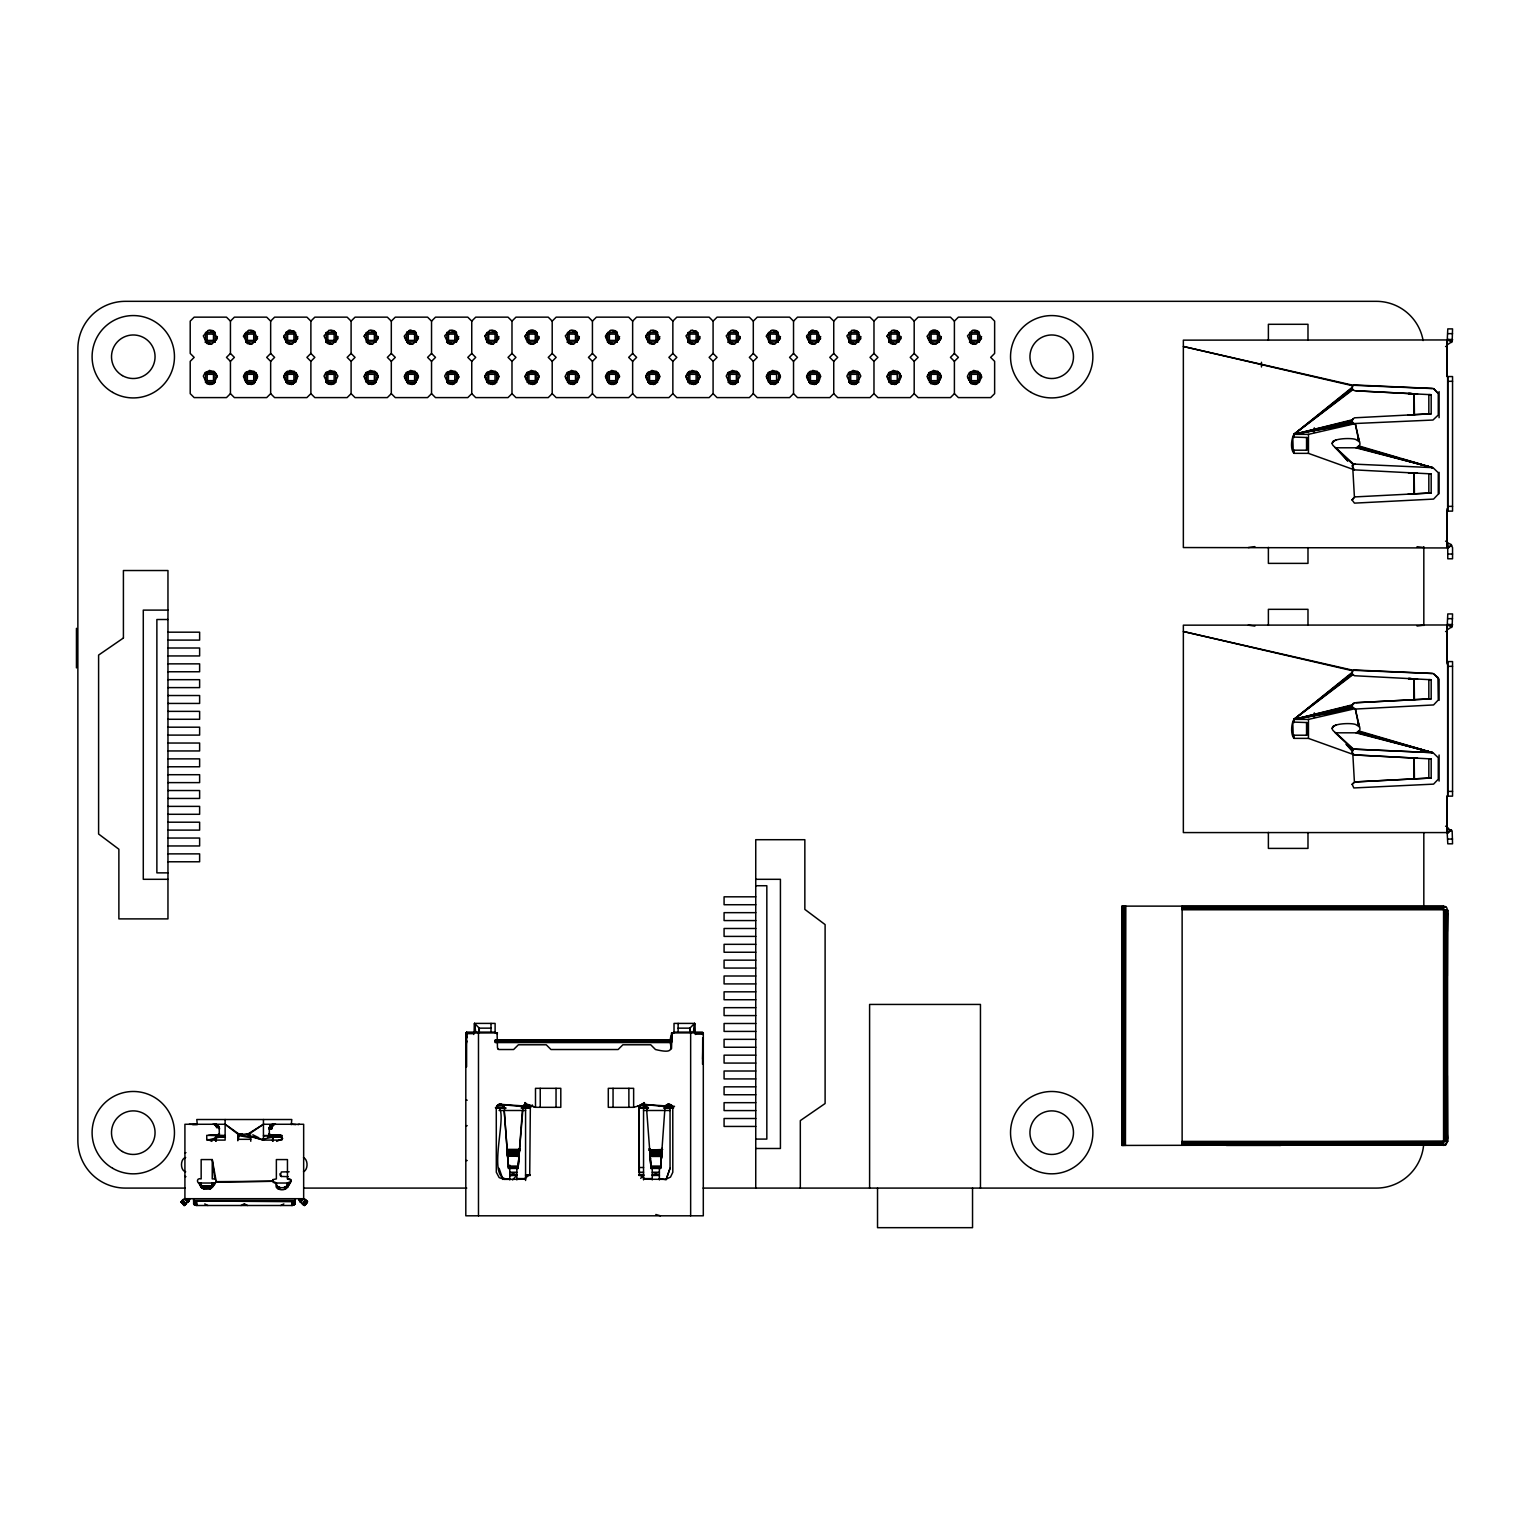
<?xml version="1.0" encoding="UTF-8"?>
<svg xmlns="http://www.w3.org/2000/svg" width="1529" height="1529" viewBox="0 0 1529 1529"><rect width="100%" height="100%" fill="white"/><g stroke="black" fill="none" stroke-linecap="round" stroke-linejoin="round"><path stroke-width="1.5" d="M280.552 1135.359L263.447 1139.105L263.447 1140.099L281.814 1140.099L281.814 1135.359L269.295 1134.652L269.391 1127.217L272.984 1124.274L269.085 1129.014L271.799 1129.014L269.123 1128.574L272.984 1124.274L269.18 1128.096L271.837 1128.574L269.123 1128.574M659.114 1105.735L672.053 1105.735L672.779 1107.359L672.817 1172.246L670.524 1177.062L665.707 1179.337L645.162 1179.241L639.39 1174.501L638.835 1107.741C639.581 1101.434 649.385 1104.741 646.71 1110.646M1125.44 1145.431L1125.822 906.124M1414.65 473.034L1417.459 473.187L1354.407 469.862L1308.461 453.368L1293.916 453.329C1290.113 449.106 1291.393 438.785 1293.916 434.351L1352.19 419.825L1354.407 417.818L1409.298 414.951M1414.65 758.059L1417.459 758.212L1354.407 754.886L1308.461 738.392L1293.916 738.354C1290.533 734.073 1291.221 723.848 1293.916 719.394L1352.19 704.85L1355 702.767L1431.182 698.829L1431.182 679.736L1428.831 679.602L1428.831 698.963M1352.037 387.449L1293.916 434.351L1353.547 423.59L1432.979 420.035L1438.273 414.971L1438.273 393.526L1433.571 388.595L1353.069 385.27L1183.35 346.471L1352.63 385.748L1352.19 388.691L1354.407 390.679L1413.943 393.813L1413.905 414.684L1408.725 414.971M1409.203 472.748L1413.943 472.996L1413.905 493.867L1355 496.906L1352.037 499.907L1354.446 503.137L1433.571 499.085L1438.273 494.154L1438.273 472.709L1432.979 467.645L1353.547 464.09L1335.792 447.787C1321.381 438.02 1354.006 437.198 1356.376 439.893L1359.243 441.633M1414.65 678.876L1417.459 679.048L1408.305 678.57L1413.943 678.857L1413.905 699.728L1355.955 702.69M1445.803 1144.762L1443.567 1145.431L1443.567 906.162L1121.789 906.124L1121.789 1145.431L1445.803 1144.762L1447.581 1141.399L1447.562 910.156L1446.663 907.576L1443.567 906.124M272.602 1140.882L273.309 1137.251L272.85 1141.265M1445.574 631.496L1447.007 631.496L1447.16 661.579L1452.55 661.579L1452.55 796.15L1447.007 796.15L1447.007 826.233L1445.574 826.233M1447.332 975.903L1447.581 910.156L1443.949 910.156L1444.733 1141.399L1444.733 910.156M298.919 1198.698L300.601 1202.31L303.659 1198.698L303.659 1124.274L263.447 1124.274L247.985 1133.964L239.575 1134.461L237.798 1140.749L237.798 1133.773L242.117 1133.773M1447.695 542.833L1447.791 558.792L1452.55 558.792L1452.55 547.669L1451.002 544.381L1447.16 542.795L1447.791 548.185L1451.671 545.203M237.798 1139.564L237.817 1137.347M1447.332 931.467L1447.581 913.157M1444.733 1145.259L1447.581 1141.399L1447.332 1075.651M702.556 1064.241L702.709 1037.809M474.353 1032.667L474.525 1023.398L495.109 1023.398L495.109 1032.897M1447.715 547.955L1183.35 547.554L1183.35 340.145L1447.638 339.954L1447.007 344.885L1447.791 328.888L1452.55 328.888L1452.168 341.559L1447.16 344.885L1447.16 376.554L1452.55 376.554L1452.55 511.126L1447.007 511.126L1447.007 541.209L1445.574 541.209M1447.715 832.98L1447.007 827.82L1452.168 831.145L1452.55 843.817L1447.791 843.817L1447.16 832.579L1183.35 832.579L1183.35 625.17L1447.638 624.979L1447.007 629.91L1447.791 613.932L1452.55 613.932L1452.168 626.584L1447.16 629.91L1447.16 661.579M702.614 1059.119L702.996 1038.535M465.81 1066.305L465.848 1040.064L467.148 1036.452M519.306 1152.044L519.554 1148.489L518.063 1168.443L508.565 1168.443L508.373 1166.073L518.235 1166.073L519.306 1152.044L507.303 1152.044L507.055 1148.489L507.838 1158.848L507.303 1152.044M661.828 1152.044L662.076 1148.489L660.547 1168.443L651.048 1168.443L649.557 1148.489L651.048 1168.443L649.557 1148.489L649.882 1152.809L661.751 1152.809L662.076 1148.489L661.273 1158.848L661.828 1152.044L649.825 1152.044M294.963 1199.845L294.734 1204.298L291.791 1205.502L196.782 1205.502L193.61 1203.533M1352.821 418.774L1352.133 421.66L1354.121 423.877L1308.461 434.351L1293.916 434.351L1352.056 388.079M1352.821 703.799L1352.133 706.685L1355.363 709.055L1433.571 704.945L1438.273 699.995L1437.948 677.423L1432.979 673.505L1353.069 670.294L1183.35 631.496L1352.63 670.772L1352.19 673.716L1354.407 675.722L1408.553 678.57M522.402 1110.494L519.497 1149.388C520.395 1153.554 506.214 1153.554 507.112 1149.388L504.207 1110.646C507.188 1104.932 496.237 1102.715 496.275 1108.124L496.313 1172.246L499.161 1177.598L504.207 1179.375L523.969 1179.241L529.722 1174.501L530.334 1108.124C529.646 1105.41 532.149 1105.792 521.217 1108.124M661.942 1150.018C622.819 1151.433 689.006 1148.451 649.691 1150.018M201.159 1183.771C196.476 1184.115 195.98 1177.406 201.159 1178.897L201.159 1159.574L212.244 1159.574L215.971 1179.987M193.667 1203.915L193.61 1199.845M1447.122 917.247L1447.581 910.156M497.097 1033.508L497.479 1047.938L498.913 1049.525L513.629 1049.525L518.388 1044.785L546.235 1044.785L550.975 1049.525L618.117 1049.525L622.876 1044.785L650.742 1044.785L655.482 1049.525C682.03 1055.889 663.911 1042.434 673.219 1032.897M518.235 1166.073L518.063 1168.443L518.962 1156.44L507.59 1155.79L519.019 1155.79L518.771 1158.848L523.205 1105.735L522.402 1108.124M294.963 1203.533L294.734 1200.59L193.858 1200.59L194.145 1204.642L193.858 1200.59L294.734 1200.59L294.447 1204.642L294.925 1200.208M518.962 1156.383L519.057 1155.083L507.552 1155.045L504.207 1110.494M519.363 1151.069L519.459 1149.77M661.465 1156.383L664.981 1107.359L665.707 1105.735L674.518 1106.327M661.885 1151.069L661.981 1149.77M518.866 1157.644L518.771 1158.848L519.554 1148.489L519.248 1152.809L507.36 1152.809L507.055 1148.489L508.565 1168.443L507.647 1156.44M519.554 1148.489L519.401 1150.611L507.208 1150.611M662.076 1148.489L661.923 1150.611L649.729 1150.611M650.169 1156.383L650.073 1155.083L650.36 1158.848L650.112 1155.79L661.541 1155.79L660.547 1168.443L661.56 1155.045L650.073 1155.045L646.71 1110.494M518.771 1158.848L519.115 1154.319L507.494 1154.319M1358.287 722.529L1359.759 727.708A3.822 3.822 0 0 1 1359.759 730.021L1356.376 732.811L1335.792 732.811C1321.381 723.064 1354.006 722.242 1356.376 724.937L1359.243 726.676M661.369 1157.644L661.273 1158.848L661.637 1154.319L650.016 1154.319M199.152 1182.854C201.216 1192.983 213.276 1189.696 215.742 1182.165L272.449 1181.267L276.367 1182.854L276.367 1187.421M1293.916 453.329L1294.203 450.195L1306.875 450.195L1306.875 437.523L1293.094 437.046M1293.916 738.354L1294.203 735.22L1306.875 735.22L1306.875 722.548L1293.094 722.07M1447.198 1124.216L1447.103 1120.088M496.275 1108.124L497.078 1105.735M664.924 1108.124L665.707 1105.735L659.114 1106.346M1335.027 447.634L1353.069 464.434L1352.477 468.428M289.153 1171.768L281.393 1171.959L280.189 1175.457A3.249 3.249 0 0 0 281.183 1176.432L288.216 1176.68M212.244 1184.421C211.327 1188.817 202.057 1188.874 201.159 1184.421M287.452 1184.421C286.554 1188.874 277.284 1188.874 276.367 1184.421M209.377 1189.218L209.072 1187.135L209.989 1189.103L211.308 1186.351M219.526 1129.014L215.627 1124.274L219.201 1127.217L219.297 1134.652L208.46 1135.359M693.421 1032.113L694.606 1023.398L674.021 1023.398L674.021 1032.897M279.979 1173.699L281.393 1176.527M671.537 1048.588L671.919 1033.623M1335.792 732.811L1353.547 749.134L1432.979 752.669L1438.273 757.734L1438.273 779.178L1433.571 784.129L1353.834 787.951L1352.133 784.301L1355 781.931L1431.182 778.013L1431.182 758.919L1428.831 758.785L1428.831 778.127M291.791 1205.502L291.791 1201.794L292.421 1205.464L294.046 1201.221L293.568 1205.196L293.033 1201.679L194.145 1200.953L194.565 1204.928L194.565 1201.221L195.578 1205.368L196.171 1201.775L196.782 1205.502L196.782 1201.794M1352.133 466.02L1354.407 469.862M237.798 1137.729L237.989 1136.582M287.452 1185.892L287.452 1187.421C288.694 1184.918 294.829 1178.152 287.452 1178.897L287.452 1159.574L276.367 1159.574L276.367 1178.897L272.85 1179.623L273.29 1182.548M1447.562 913.769L1447.332 914.934M284.604 1189.218L284.604 1187.135L285.197 1189.103L286.917 1185.931C287.7 1191.206 276.118 1191.091 276.367 1185.587M1352.037 499.907L1354.407 497.001L1352.821 468.906M478.481 1032.381L479.284 1028.157L474.525 1023.398L474.525 1032.897M186.576 1203.514L184.149 1205.502L181.167 1201.832L182.62 1200.628L185.888 1204.087L189.653 1198.698M1332.237 443.448L1333.67 440.792M1332.237 728.473L1333.67 725.816M496.352 1107.493C496.849 1102.791 504.436 1103.422 504.207 1108.124M522.478 1107.493L526.377 1104.167L535.494 1107.321L560.799 1107.321L560.799 1088.323L535.494 1088.323L535.494 1107.321L527.734 1104.416M664.981 1107.493C665.497 1102.81 673.085 1103.384 672.836 1108.124M211.059 1188.434L211.69 1185.931L201.694 1185.931L201.694 1187.613L201.408 1185.453L201.408 1187.001M287.204 1187.001L287.452 1182.854L291.313 1181.458M465.81 1045.186L466.976 1041.001M184.913 1152.923L185.946 1152.618M269.276 1127.657L272.277 1126.797L269.754 1126.395L272.468 1126.395L269.964 1126.013L272.697 1126.013L270.232 1125.669C274.704 1123.834 272.066 1129.396 269.276 1127.657L271.894 1128.096L269.18 1128.096L272.602 1124.312M291.274 1124.675L291.791 1119.515L196.782 1119.515L197.317 1124.675M279.539 1187.135L279.539 1189.256L278.909 1187.096L278.335 1188.97L276.615 1185.453M670.046 1108.124L670.046 1168.29L666.09 1179.7L659.381 1178.591M670.046 1168.29L666.166 1179.451M215.837 340.202L217.386 336.552M256.069 340.202L257.598 336.552M256.069 380.415L257.598 376.765L253.91 371.184L245.481 372.426L243.551 376.096L247.163 383.76L253.91 383.76L257.503 376.096L256.031 372.961L249.819 370.4L245.787 372.751L243.455 376.765M297.83 336.552L295.517 342.018L286.019 342.018L286.019 332.519L290.032 330.188L293.683 331.736M297.83 376.765L294.122 371.184L285.694 372.426L283.763 376.096L287.376 383.76L292.823 384.295L297.735 376.096L296.244 372.961L290.032 370.4L286.019 372.751L286.019 382.25L291.466 384.563L295.517 382.25L297.066 378.6M336.514 340.202L338.043 336.552M376.726 340.202L378.275 336.552M376.726 380.415L378.275 376.765L374.567 371.184L366.138 372.426L364.208 376.096L367.82 383.76L374.567 383.76L378.179 376.096L376.688 372.961L370.477 370.4L366.463 372.751L364.112 376.765L366.463 382.25L371.91 384.563L375.962 382.25L376.058 372.636L366.463 372.751L366.463 382.25L375.962 382.25L374.376 380.664L368.049 380.664L366.463 382.25M418.487 336.552L416.175 342.018L406.676 342.018L406.676 332.519L410.709 330.188L414.359 331.736M416.958 380.415L418.487 376.765L414.779 371.184L406.37 372.426L404.42 376.096L408.033 383.76L414.779 383.76L418.392 376.096L416.901 372.961L410.709 370.4L406.676 372.751L404.325 376.765L405.892 380.415M458.719 336.552L456.406 342.018L446.908 342.018L446.908 332.519L456.406 332.519L456.406 342.018L454.82 340.432L448.475 340.432L446.908 342.018L450.921 344.331M456.406 382.25L454.82 380.664L448.475 380.664L446.908 382.25L456.406 382.25L458.719 376.765L456.406 372.751L450.921 370.4L446.908 372.751L446.908 382.25L452.355 384.563L456.406 382.25L456.502 372.636L458.624 376.096L453.712 384.295L448.265 383.76L444.652 376.096L446.583 372.426L455.011 371.184L456.502 372.636M497.384 340.202L498.932 336.552M497.384 380.415L498.932 376.765L495.224 371.184L486.795 372.426L484.865 376.096L488.477 383.76L495.224 383.76L498.836 376.096L497.345 372.961L491.134 370.4L487.12 372.751L484.769 376.765L487.12 382.25L492.567 384.563L496.619 382.25L496.715 372.636L487.12 372.751L487.12 382.25L496.619 382.25L495.033 380.664L488.707 380.664L487.12 382.25M529.149 342.802L532.78 344.331L536.832 342.018L539.145 336.552M537.616 380.415L539.145 376.765L535.456 371.184L527.027 372.426L525.097 376.096L528.709 383.76L535.456 383.76L539.049 376.096L537.577 372.961L531.366 370.4L527.333 372.751L525.001 376.765L526.549 380.415M579.376 336.552L577.064 342.018L567.565 342.018L567.565 332.519L577.064 332.519L577.064 342.018L575.477 340.432L569.151 340.432L567.565 342.018L571.578 344.331M577.064 382.25L575.477 380.664L569.151 380.664L567.565 382.25L577.064 382.25L579.376 376.765L577.064 372.751L571.578 370.4L567.565 372.751L567.565 382.25L573.012 384.563L577.064 382.25L577.159 372.636L579.281 376.096L574.369 384.295L568.922 383.76L565.31 376.096L567.24 372.426L575.668 371.184L577.159 372.636M618.06 340.202L619.589 336.552M658.273 340.202L659.821 336.552M658.273 380.415L659.821 376.765L657.508 372.751L652.023 370.4L648.009 372.751L645.658 376.765L647.226 380.415M700.034 336.552L697.721 342.018L688.222 342.018L688.222 332.519L697.721 332.519L697.721 342.018L696.135 340.432L689.808 340.432L688.222 342.018L692.255 344.331M738.717 340.202L740.265 336.552M778.93 340.202L780.478 336.552M778.93 380.415L780.478 376.765L778.165 372.751L772.68 370.4L768.667 372.751L766.316 376.765L768.667 382.25L774.114 384.563L778.165 382.25L778.892 372.961L780.382 376.096L775.471 384.295L770.024 383.76L766.411 376.096L768.342 372.426L776.77 371.184L778.261 372.636M820.691 336.552L818.378 342.018L808.879 342.018L808.879 332.519L812.912 330.188L816.562 331.736M820.691 376.765L817.002 371.184L808.573 372.426L806.643 376.096L810.255 383.76L815.702 384.295L820.595 376.096L819.124 372.961L812.912 370.4L808.879 372.751L808.879 382.25L814.326 384.563L818.378 382.25L819.926 378.6M859.374 340.202L860.923 336.552M899.606 340.202L901.135 336.552M899.606 380.415L901.135 376.765L898.823 372.751L893.356 370.4L889.324 372.751L886.992 376.765L889.324 382.25L894.771 384.563L898.823 382.25L899.549 372.961L901.04 376.096L896.128 384.295L890.681 383.76L887.088 376.096L889.018 372.426L897.427 371.184L898.918 372.636M937.22 331.736L933.569 330.188L929.556 332.519L929.556 342.018L935.003 344.331L939.054 342.018L941.367 336.552M939.819 380.415L941.367 376.765L937.659 371.184L929.231 372.426L927.3 376.096L930.913 383.76L937.659 383.76L941.272 376.096L939.781 372.961L933.569 370.4L929.556 372.751L927.205 376.765L928.772 380.415M981.58 336.552L979.267 342.018L969.768 342.018L969.768 332.519L979.267 332.519L979.267 342.018L977.681 340.432L971.355 340.432L969.768 342.018L973.782 344.331M979.267 382.25L977.681 380.664L971.355 380.664L969.768 382.25L979.267 382.25L981.58 376.765L977.872 371.184L969.443 372.426L967.513 376.096L971.125 383.76L976.572 384.295L981.484 376.096L979.993 372.961L973.782 370.4L969.768 372.751L969.768 382.25L975.215 384.563L979.267 382.25L979.363 372.636L969.768 372.751L971.355 374.318L977.681 374.318L979.267 372.751M285.579 375.025L287.376 371.184M687.782 375.025L689.579 371.184M808.44 375.025L810.255 371.184M244.086 1203.915L240.951 1205.502M295.9 1124.618L291.791 1124.274M283.84 1203.915L280.705 1205.502M287.452 1187.421L289.822 1182.834M219.048 1135.015L218.016 1134.461L219.297 1134.652M218.704 1135.263L219.526 1133.773M272.85 1179.623L272.449 1181.267L216.029 1181.649L216.162 1180.522M243.455 336.552L245.787 332.519L255.286 332.519L255.286 342.018L245.787 342.018L245.787 332.519L247.373 334.106L253.718 334.106L255.286 332.519L251.234 330.188M295.517 382.25L293.931 380.664L287.605 380.664L286.019 382.25L295.517 382.25L295.517 372.751L286.019 372.751L283.668 376.765L285.235 380.415M364.112 336.552L366.463 332.519L375.962 332.519L375.962 342.018L366.463 342.018L366.463 332.519L368.049 334.106L374.376 334.106L375.962 332.519L371.91 330.188M484.769 336.552L487.12 332.519L496.619 332.519L496.619 342.018L487.12 342.018L485.553 338.368M535.016 331.736L531.366 330.188L527.333 332.519L525.001 336.552L526.549 340.202M619.589 376.765L615.881 371.184L607.472 372.426L605.541 376.096L609.134 383.76L615.881 383.76L619.493 376.096L618.003 372.961L611.81 370.4L607.777 372.751L605.446 376.765L607.777 382.25L611.81 384.563M697.816 372.636L696.326 371.184L687.897 372.426L685.967 376.096L689.579 383.76L696.326 383.76L699.938 376.096L697.816 372.636L688.222 372.751L688.222 382.25L693.669 384.563L697.721 382.25L700.034 376.765L697.721 372.751L692.255 370.4L688.222 372.751L685.871 376.765L687.438 380.415M766.316 336.552L768.667 332.519L778.165 332.519L778.165 342.018L768.667 342.018L768.667 332.519L770.253 334.106L776.579 334.106L778.165 332.519L774.114 330.188M818.378 382.25L816.811 380.664L810.466 380.664L808.879 382.25L818.378 382.25L818.378 372.751L808.879 372.751L806.547 376.765L808.096 380.415M886.992 336.552L889.324 332.519L898.823 332.519L898.823 342.018L889.324 342.018L889.324 332.519L890.91 334.106L897.236 334.106L898.823 332.519L894.771 330.188M1347.661 461.051L1335.792 447.787L1356.376 447.787L1359.759 444.996A3.822 3.822 0 0 0 1359.759 442.684L1358.287 437.485M304.271 1205.368C309.68 1201.679 304.883 1197.761 302.494 1203.896L304.462 1205.502L307.444 1201.832L305.532 1200.246C297.754 1211.025 313.541 1201.679 303.659 1198.698L184.913 1198.698C175.969 1201.335 190.819 1209.84 182.62 1200.628L186.098 1203.896L184.149 1205.502L181.11 1201.87L183.06 1200.246L186.098 1203.896M1292.712 451.303L1294.069 450.195M1292.712 736.328L1294.069 735.22M522.899 1108.028L529.798 1108.124L532.321 1104.951M305.532 1200.246L302.933 1204.26L306.775 1201.259L303.736 1204.928L307.444 1201.832L303.889 1205.062L305.972 1200.628L307.444 1201.832L304.424 1205.502L302.016 1203.514M1352.133 784.301L1354.407 782.026L1352.821 753.931M292.823 384.295L295.365 380.893M413.48 384.295L416.022 380.893M695.026 384.295L697.568 380.893M815.702 384.295L818.225 380.893M212.168 1186.313L214.805 1182.796L212.244 1185.587M1332.906 441.633L1336.155 439.893M1332.906 726.676L1336.155 724.937M215.169 372.636L213.678 371.184L205.249 372.426L203.319 376.096L206.931 383.76L213.678 383.76L217.29 376.096L215.169 372.636L213.487 374.318L207.16 374.318L205.574 372.751L209.588 370.4L215.073 372.751L217.386 376.765M255.286 372.751L245.787 372.751L245.787 382.25L251.234 384.563L255.286 382.25L255.286 372.751L253.718 374.318L247.373 374.318L245.787 372.751M335.73 372.751L326.231 372.751L326.231 382.25L331.678 384.563L335.73 382.25L335.73 372.751L330.264 370.4L326.231 372.751L327.818 374.318L334.144 374.318L335.826 372.636L337.947 376.096L334.335 383.76L327.588 383.76L323.995 376.096L325.925 372.426L334.335 371.184L335.826 372.636M416.175 372.751L406.676 372.751L406.676 382.25L412.123 384.563L416.175 382.25L416.175 372.751L414.588 374.318L408.262 374.318L406.676 372.751M536.832 372.751L527.333 372.751L527.333 382.25L536.832 382.25L536.832 372.751L535.265 374.318L528.919 374.318L527.333 372.751M617.276 372.751L607.777 372.751L607.777 382.25L613.225 384.563L617.276 382.25L617.276 372.751L615.69 374.318L609.364 374.318L607.777 372.751M657.604 372.636L656.113 371.184L647.684 372.426L645.754 376.096L649.366 383.76L654.813 384.295L659.725 376.096L658.234 372.961L655.922 374.318L649.577 374.318L648.009 372.751L648.009 382.25L653.456 384.563L657.508 382.25L657.508 372.751L648.009 372.751M939.054 372.751L929.556 372.751L929.556 382.25L935.003 384.563L939.054 382.25L939.054 372.751L937.468 374.318L931.123 374.318L929.556 372.751M307.444 1201.832L304.175 1205.292M496.944 1105.926L498.874 1104.416M672.187 1105.926L668.88 1104.167L665.593 1105.926L641.836 1104.282M307.081 1201.507L303.162 1204.451M512.597 1179.91L516.859 1175.228L512.119 1175.036M640.689 1178.343L643.556 1175.228L638.797 1175.036L643.556 1175.036M209.588 344.331L205.574 342.018L207.16 340.432L213.487 340.432L215.073 342.018L215.073 332.519L211.021 330.188M211.021 344.331L205.574 342.018L205.574 332.519L207.16 334.106L213.487 334.106L215.073 332.519L209.588 330.188M230.439 321.128L234.396 317.153L266.696 317.153L270.652 321.128L270.652 353.428L266.696 357.385L270.652 361.341L270.652 393.641L266.696 397.597L234.396 397.597L230.439 393.641L230.439 361.341L234.396 357.385L230.439 353.428L230.439 321.128L226.483 317.153L194.164 317.153L190.208 321.128L190.208 353.428L194.164 357.385L190.208 361.341L190.208 393.641L194.164 397.597L226.483 397.597L230.439 393.641M230.439 353.428L226.483 357.385L230.439 361.341M205.574 382.25L207.16 380.664L213.487 380.664L215.073 382.25L211.021 384.563L205.574 382.25L205.574 372.751L215.073 372.751L215.073 382.25L205.574 382.25L209.588 384.563M245.787 342.018L247.373 340.432L253.718 340.432L255.286 342.018M270.652 321.128L274.608 317.153L306.909 317.153L310.884 321.128L310.884 353.428L314.84 357.385L310.884 361.341L310.884 393.641L314.84 397.597L347.14 397.597L351.097 393.641L351.097 361.341L355.053 357.385L351.097 353.428L351.097 321.128L355.053 317.153L387.353 317.153L391.309 321.128L391.309 353.428L387.353 357.385L391.309 361.341L391.309 393.641L387.353 397.597L355.053 397.597L351.097 393.641M245.787 382.25L247.373 380.664L253.718 380.664L255.286 382.25L245.787 382.25L244.239 378.6M290.032 344.331L286.019 342.018L287.605 340.432L293.931 340.432L295.517 342.018L295.517 332.519L286.019 332.519L287.605 334.106L293.931 334.106L295.517 332.519M270.652 361.341L274.608 357.385L270.652 353.428M310.884 321.128L314.84 317.153L347.14 317.153L351.097 321.128M310.884 353.428L306.909 357.385L310.884 361.341M286.019 372.751L287.605 374.318L293.931 374.318L295.517 372.751M330.264 344.331L326.231 342.018L327.818 340.432L334.144 340.432L335.73 342.018L335.73 332.519L331.678 330.188M331.678 344.331L326.231 342.018L326.231 332.519L327.818 334.106L334.144 334.106L335.73 332.519L330.264 330.188M310.884 393.641L306.909 397.597L274.608 397.597L270.652 393.641M351.097 353.428L347.14 357.385L351.097 361.341M326.231 382.25L327.818 380.664L334.144 380.664L335.73 382.25L326.231 382.25L330.264 384.563M370.477 344.331L366.463 342.018L368.049 340.432L374.376 340.432L375.962 342.018M391.309 321.128L395.285 317.153L427.585 317.153L431.541 321.128L431.541 353.428L435.497 357.385L431.541 361.341L431.541 393.641L435.497 397.597L467.798 397.597L471.754 393.641L471.754 361.341L467.798 357.385L471.754 353.428L471.754 321.128L467.798 317.153L435.497 317.153L431.541 321.128M366.463 372.751L368.049 374.318L374.376 374.318L375.962 372.751M410.709 344.331L406.676 342.018L408.262 340.432L414.588 340.432L416.175 342.018L416.175 332.519L406.676 332.519L408.262 334.106L414.588 334.106L416.175 332.519M391.309 361.341L395.285 357.385L391.309 353.428M431.541 353.428L427.585 357.385L431.541 361.341M408.262 380.664L406.676 382.25L416.175 382.25L414.588 380.664L408.262 380.664L408.262 374.318M446.908 332.519L448.475 334.106L454.82 334.106L456.406 332.519L452.355 330.188M471.754 321.128L475.71 317.153L508.029 317.153L511.986 321.128L511.986 353.428L515.942 357.385L511.986 361.341L511.986 393.641L515.942 397.597L548.242 397.597L552.198 393.641L552.198 361.341L548.242 357.385L552.198 353.428L552.198 321.128L548.242 317.153L515.942 317.153L511.986 321.128M431.541 393.641L427.585 397.597L395.285 397.597L391.309 393.641M454.82 374.318L456.406 372.751L446.908 372.751L448.475 374.318L454.82 374.318L454.82 380.664M492.567 344.331L487.12 342.018L488.707 340.432L495.033 340.432L496.619 342.018M487.12 342.018L487.12 332.519L488.707 334.106L495.033 334.106L496.619 332.519L492.567 330.188M471.754 361.341L475.71 357.385L471.754 353.428M511.986 353.428L508.029 357.385L511.986 361.341M487.12 372.751L488.707 374.318L495.033 374.318L496.619 372.751M532.78 330.188L536.832 332.519L536.832 342.018L535.265 340.432L528.919 340.432L527.333 342.018L531.366 344.331M527.333 332.519L528.919 334.106L535.265 334.106L536.832 332.519L527.333 332.519L527.333 342.018L536.832 342.018M552.198 321.128L556.155 317.153L588.455 317.153L592.43 321.128L592.43 353.428L588.455 357.385L592.43 361.341L592.43 393.641L588.455 397.597L556.155 397.597L552.198 393.641M511.986 393.641L508.029 397.597L475.71 397.597L471.754 393.641M527.333 382.25L528.919 380.664L535.265 380.664L536.832 382.25L532.78 384.563L529.149 383.014M567.565 332.519L569.151 334.106L575.477 334.106L577.064 332.519L573.012 330.188M552.198 361.341L556.155 357.385L552.198 353.428M592.43 321.128L596.386 317.153L628.687 317.153L632.643 321.128L632.643 353.428L636.599 357.385L632.643 361.341L632.643 393.641L636.599 397.597L668.899 397.597L672.856 393.641L672.856 361.341L668.899 357.385L672.856 353.428L672.856 321.128L668.899 317.153L636.599 317.153L632.643 321.128M575.477 374.318L577.064 372.751L567.565 372.751L569.151 374.318L575.477 374.318L575.477 380.664M613.225 330.188L617.276 332.519L617.276 342.018L615.69 340.432L609.364 340.432L607.777 342.018L611.81 344.331M613.225 344.331L607.777 342.018L605.446 336.552L607.777 332.519L609.364 334.106L615.69 334.106L617.276 332.519L611.81 330.188M592.43 361.341L596.386 357.385L592.43 353.428M632.643 353.428L628.687 357.385L632.643 361.341M609.364 380.664L607.777 382.25L617.276 382.25L615.69 380.664L609.364 380.664L609.364 374.318M647.226 340.202L645.658 336.552L648.009 332.519L649.577 334.106L655.922 334.106L657.508 332.519L648.009 332.519L648.009 342.018L649.577 340.432L655.922 340.432L657.508 342.018L657.508 332.519L653.456 330.188M672.856 321.128L676.831 317.153L709.131 317.153L713.087 321.128L713.087 353.428L717.044 357.385L713.087 361.341L713.087 393.641L717.044 397.597L749.344 397.597L753.3 393.641L753.3 361.341L749.344 357.385L753.3 353.428L753.3 321.128L749.344 317.153L717.044 317.153L713.087 321.128M632.643 393.641L628.687 397.597L596.386 397.597L592.43 393.641M649.577 380.664L648.009 382.25L657.508 382.25L655.922 380.664L649.577 380.664L649.577 374.318M688.222 332.519L689.808 334.106L696.135 334.106L697.721 332.519M672.856 361.341L676.831 357.385L672.856 353.428M713.087 353.428L709.131 357.385L713.087 361.341M694.07 383.779L697.721 382.25L696.135 380.664L689.808 380.664L688.222 382.25L697.721 382.25L697.721 372.751L696.135 374.318L689.808 374.318L688.222 372.751M732.467 344.331L728.435 342.018L730.021 340.432L736.366 340.432L737.953 342.018L737.953 332.519L733.882 330.188M733.882 344.331L728.435 342.018L728.435 332.519L730.021 334.106L736.366 334.106L737.953 332.519L732.467 330.188M753.3 321.128L757.256 317.153L789.576 317.153L793.532 321.128L793.532 353.428L797.488 357.385L793.532 361.341L793.532 393.641L797.488 397.597L829.788 397.597L833.745 393.641L833.745 361.341L837.701 357.385L833.745 353.428L833.745 321.128L837.701 317.153L870.001 317.153L873.976 321.128L873.976 353.428L870.001 357.385L873.976 361.341L873.976 393.641L870.001 397.597L837.701 397.597L833.745 393.641M713.087 393.641L709.131 397.597L676.831 397.597L672.856 393.641M728.435 382.25L730.021 380.664L736.366 380.664L737.953 382.25L733.882 384.563L728.435 382.25L728.435 372.751L732.467 370.4L738.679 372.961L740.17 376.096L735.258 384.295L729.811 383.76L726.199 376.096L728.129 372.426L736.558 371.184L738.048 372.636L737.953 382.25L728.435 382.25L732.467 384.563M736.366 374.318L738.048 372.636L728.435 372.751L730.021 374.318L736.366 374.318L736.366 380.664M768.667 342.018L770.253 340.432L776.579 340.432L778.165 342.018M753.3 361.341L757.256 357.385L753.3 353.428M793.532 321.128L797.488 317.153L829.788 317.153L833.745 321.128M793.532 353.428L789.576 357.385L793.532 361.341M768.667 382.25L770.253 380.664L776.579 380.664L778.165 382.25L768.667 382.25L768.667 372.751L778.165 372.751L776.579 374.318L770.253 374.318L768.667 372.751M812.912 344.331L808.879 342.018L810.466 340.432L816.811 340.432L818.378 342.018L818.378 332.519L808.879 332.519L810.466 334.106L816.811 334.106L818.378 332.519M793.532 393.641L789.576 397.597L757.256 397.597L753.3 393.641M833.745 353.428L829.788 357.385L833.745 361.341M808.879 372.751L810.466 374.318L816.811 374.318L818.378 372.751M853.125 344.331L849.111 342.018L850.697 340.432L857.024 340.432L858.61 342.018L858.61 332.519L854.558 330.188M854.558 344.331L849.111 342.018L849.111 332.519L850.697 334.106L857.024 334.106L858.61 332.519L853.125 330.188M873.976 321.128L877.933 317.153L910.233 317.153L914.189 321.128L914.189 353.428L918.145 357.385L914.189 361.341L914.189 393.641L918.145 397.597L950.446 397.597L954.402 393.641L954.402 361.341L958.377 357.385L954.402 353.428L954.402 321.128L958.377 317.153L990.677 317.153L994.634 321.128L994.634 353.428L990.677 357.385L994.634 361.341L994.634 393.641L990.677 397.597L958.377 397.597L954.402 393.641M849.111 382.25L850.697 380.664L857.024 380.664L858.61 382.25L854.558 384.563L849.111 382.25L849.111 372.751L853.125 370.4L859.336 372.961L860.827 376.096L855.915 384.295L850.468 383.76L846.856 376.096L848.786 372.426L857.215 371.184L858.706 372.636L858.61 382.25L849.111 382.25L853.125 384.563M857.024 374.318L858.706 372.636L849.111 372.751L850.697 374.318L857.024 374.318L857.024 380.664M893.356 344.331L889.324 342.018L890.91 340.432L897.236 340.432L898.823 342.018M873.976 361.341L877.933 357.385L873.976 353.428M914.189 321.128L918.145 317.153L950.446 317.153L954.402 321.128M914.189 353.428L910.233 357.385L914.189 361.341M889.324 382.25L890.91 380.664L897.236 380.664L898.823 382.25L889.324 382.25L889.324 372.751L898.823 372.751L897.236 374.318L890.91 374.318L889.324 372.751M933.569 344.331L929.556 342.018L931.123 340.432L937.468 340.432L939.054 342.018L939.054 332.519L935.003 330.188M937.468 334.106L939.054 332.519L929.556 332.519L931.123 334.106L937.468 334.106L937.468 340.432M914.189 393.641L910.233 397.597L877.933 397.597L873.976 393.641M954.402 353.428L950.446 357.385L954.402 361.341M931.123 380.664L929.556 382.25L939.054 382.25L937.468 380.664L931.123 380.664L931.123 374.318M969.768 332.519L971.355 334.106L977.681 334.106L979.267 332.519L975.215 330.188M694.911 1032.419L694.606 1023.398L689.847 1028.157L689.847 1032.381M670.696 1049.429L671.632 1032.897L703.302 1032.897L703.302 1215.803L465.81 1215.803L465.81 1032.897M638.797 1171.462L638.797 1108.124L640.25 1105.085L643.9 1104.358M300.219 1201.985L303.659 1198.698L298.939 1199.29M1451.346 544.783L1447.791 548.185L1447.007 542.795M1451.346 829.827L1447.791 833.209L1447.007 827.82M1352.324 386.283L1354.121 384.639M1352.324 465.466L1355.363 463.65M1352.324 671.307L1354.121 669.664M1354.121 748.847L1352.324 750.491L1346.304 744.069M528.9 1105.104L525.613 1104.263L523.071 1105.926L501.608 1104.416M184.149 1205.502L185.659 1204.26L181.836 1201.259L184.875 1204.928L181.511 1201.507L184.436 1205.292L181.11 1201.87L184.436 1205.292L181.511 1201.507L183.06 1200.246L185.888 1204.087M1352.037 672.492L1293.916 719.394L1308.461 719.394L1354.121 708.902L1293.916 719.394L1352.056 673.123M299.894 1201.603L303.659 1198.698L299.034 1199.768M1352.477 389.264L1293.916 434.351L1353.069 423.246L1352.324 422.233L1293.916 434.351L1352.821 389.742M1352.477 674.289L1293.916 719.394L1353.069 708.271L1352.324 707.258L1293.916 719.394L1352.821 674.767M1451.671 830.228L1447.007 832.579L1447.007 796.15M497.46 1105.333L500.251 1104.167L502.773 1105.104M666.09 1105.333L667.753 1104.358M523.835 1105.104L524.848 1104.473M640.25 1105.085L641.607 1104.358M263.447 1124.274L248.692 1134.25A3.956 3.956 0 0 1 250.336 1135.894L263.447 1140.099L263.447 1119.515M299.608 1201.163L303.659 1198.698L299.168 1200.284M298.002 1124.675L299.321 1124.274M276.673 1141.379L282.731 1138.513M299.359 1200.724L303.659 1198.698M212.244 1183.771L214.614 1182.834L212.244 1187.421L201.159 1187.421L201.159 1182.854L198.961 1182.854M524.6 1104.607L525.613 1104.263M1353.299 703.359L1354.407 702.862M286.019 332.519L289.65 330.952M406.676 332.519L410.307 330.952M808.879 332.519L812.511 330.952M929.556 332.519L933.187 330.952M1353.547 384.926L1432.367 388.442M1353.547 669.95L1432.367 673.467M1353.547 749.134L1432.367 752.631L1359.243 731.072M287.452 1183.771L289.631 1182.854M1283.653 1144.284L1280.652 1145.431L1226.373 1145.431M274.933 1124.369L271.837 1124.484L275.698 1124.274M303.507 1171.749C308.227 1169.685 308.227 1159.651 303.507 1157.587M633.637 1107.321L633.637 1088.323L608.294 1088.323L608.294 1107.321L633.637 1107.321L639.676 1105.62L638.797 1108.124L647.895 1108.124M207.715 1140.099L225.126 1135.665L210.371 1135.359M1352.056 420.418L1293.916 434.351L1352.133 421.66M1352.056 705.442L1293.916 719.394L1352.133 706.685M241.754 1133.773L239.575 1134.461L225.126 1124.274L184.913 1124.274L184.913 1198.698L188.01 1202.31M499.104 1104.358L501.378 1104.358M263.447 1139.105L262.013 1139.392L263.447 1140.099L250.622 1136.582L250.775 1141.284M465.81 1066.955L466.135 1038.535M667.963 1104.282L671.422 1105.104M216.315 1126.797L219.201 1127.217L216.602 1127.657L219.048 1126.797L214.729 1124.847L218.628 1126.013L215.914 1126.013M1431.182 698.829L1408.305 699.995M1409.298 779.14L1355.955 781.873M1248.276 547.554L1254.908 546.617M1408.725 779.178L1414.822 778.853M1417.039 626.03L1424.053 625.17M185.697 1157.529C180.078 1158.619 180.078 1170.736 185.697 1171.768M1431.182 413.805L1408.305 414.971L1431.182 413.805L1431.182 394.711L1428.831 394.578L1428.831 413.939M1431.182 492.969L1408.305 494.154L1431.182 492.969L1431.182 473.875L1428.831 473.761L1428.831 493.102M1431.182 778.013L1408.305 779.178M528.709 330.971L534.156 330.436M930.913 330.971L936.36 330.436M270.232 1125.669L273.557 1125.096M648.124 1107.321L639.332 1108.124L648.506 1108.009M1412.108 414.779L1409.757 414.913L1414.822 414.665M1412.108 493.963L1409.757 494.077L1414.822 493.829M1412.108 699.823L1409.757 699.938L1414.822 699.69M1412.108 778.987L1409.757 779.121L1414.421 778.853L1414.172 758.021L1355.955 755.039M509.749 1178.591C484.827 1184.172 507.685 1116.552 499.066 1108.124M496.81 1106.174L503.404 1105.735L504.016 1106.881M516.859 1175.036L509.749 1175.419L516.859 1175.419L509.749 1174.712L516.859 1172.246L509.749 1172.246M659.381 1175.036L652.252 1175.419L659.381 1175.419L652.252 1174.712L659.381 1172.246L652.252 1172.246M216.392 1124.369L212.894 1124.274M201.694 1185.931L202.076 1188.186L202.076 1186.351L211.69 1185.931L211.977 1187.001L211.977 1185.453M192.654 1124.618L196.782 1124.465L189.271 1124.274M509.749 1175.419L516.859 1175.228M643.556 1175.228L638.797 1175.361L643.556 1175.361M273.787 1135.416L280.132 1135.359L263.447 1135.665L281.814 1135.665M664.561 1107.818L673.754 1107.703M1182.127 1144.246L1443.567 1143.979L1182.127 1143.654L1443.567 1142.583L1182.127 1142.201L1443.567 1141.399M1182.127 1142.201L1443.567 1141.819M205.574 332.519L215.073 332.519M326.231 332.519L335.73 332.519M617.276 332.519L607.777 332.519L607.777 342.018L617.276 342.018M728.435 332.519L737.953 332.519M849.111 332.519L858.61 332.519M1447.791 333.647L1452.55 333.647M1452.55 339.514L1447.791 339.514L1451.671 342.477M205.574 342.018L215.073 342.018M326.231 342.018L335.73 342.018M648.009 342.018L657.508 342.018M728.435 342.018L737.953 342.018M849.111 342.018L858.61 342.018M929.556 342.018L939.054 342.018M1445.574 346.471L1447.007 346.471L1447.16 376.554L1447.007 340.145L1447.16 344.885M1447.791 381.313L1452.55 381.313M1408.553 393.526L1355.955 390.851M1417.459 394.004L1408.305 393.526L1417.459 394.004L1414.65 393.851M1412.777 414.76L1414.421 414.665L1414.172 393.813L1409.203 393.565M1417.459 473.187L1408.553 472.709M1412.777 493.924L1414.421 493.829L1414.172 472.996L1408.305 472.709M1447.791 506.367L1452.55 506.367M1447.791 554.033L1452.55 554.033M167.961 610.109L143.286 610.109L143.286 879.309L167.961 879.309M1447.791 618.672L1452.55 618.672M167.961 619.513L156.875 619.513L156.875 872.868L167.961 872.868M1452.55 624.539L1447.791 624.539L1451.671 627.521M167.961 632.184L199.63 632.184L199.63 640.097L167.961 640.097M167.961 648.009L199.63 648.009L199.63 655.941L167.961 655.941M167.961 663.854L199.63 663.854L199.63 671.766L167.961 671.766M1447.791 666.338L1452.55 666.338M167.961 679.679L199.63 679.679L199.63 687.61L167.961 687.61M167.961 695.523L199.63 695.523L199.63 703.436L167.961 703.436M1412.777 699.785L1414.421 699.69L1414.172 678.857L1409.47 678.628M167.961 711.367L199.63 711.367L199.63 719.28L167.961 719.28M167.961 727.192L199.63 727.192L199.63 735.105L167.961 735.105M167.961 743.037L199.63 743.037L199.63 750.949L167.961 750.949M1408.553 757.734L1417.459 758.212M167.961 758.862L199.63 758.862L199.63 766.774L167.961 766.774M167.961 774.706L199.63 774.706L199.63 782.619L167.961 782.619M1412.777 778.949L1413.905 778.892L1413.943 758.021L1409.203 757.772M167.961 790.531L199.63 790.531L199.63 798.444L167.961 798.444M1447.791 791.41L1452.55 791.41M167.961 806.375L199.63 806.375L199.63 814.288L167.961 814.288M167.961 822.201L199.63 822.201L199.63 830.113L167.961 830.113M167.961 838.045L199.63 838.045L199.63 845.957L167.961 845.957M1447.791 839.058L1452.55 839.058M167.961 853.87L199.63 853.87L199.63 861.783L167.961 861.783M755.746 879.309L780.421 879.309L780.421 1148.489L755.746 1148.489M755.746 885.731L766.832 885.731L766.832 1139.086L755.746 1139.086M755.746 896.816L724.077 896.816L724.077 904.728L755.746 904.728M1182.127 906.449L1443.567 906.449M1182.127 906.793L1443.567 906.793M1182.127 907.041L1443.567 907.041M1182.127 907.576L1443.567 907.576M1182.127 908.245L1443.567 908.245M1182.127 908.971L1443.567 908.971M1182.127 909.774L1443.567 909.774M755.746 912.66L724.077 912.66L724.077 920.573L755.746 920.573M755.746 928.485L724.077 928.485L724.077 936.398L755.746 936.398M755.746 944.33L724.077 944.33L724.077 952.242L755.746 952.242M755.746 960.155L724.077 960.155L724.077 968.067L755.746 968.067M755.746 975.999L724.077 975.999L724.077 983.911L755.746 983.911M755.746 991.824L724.077 991.824L724.077 999.737L755.746 999.737M755.746 1007.668L724.077 1007.668L724.077 1015.581L755.746 1015.581M755.746 1023.493L724.077 1023.493L724.077 1031.406L755.746 1031.406M491 1028.157L479.284 1028.157L479.284 1032.381M678.131 1028.157L689.847 1028.157L690.649 1032.381M466.613 1066.783L466.613 1032.113L495.109 1032.113M674.021 1032.113L702.518 1032.113L702.518 1034.483M465.81 1033.031L497.479 1032.897M465.81 1033.279L473.742 1033.279M695.389 1033.184L703.302 1033.184M465.81 1033.623L473.742 1033.623M695.389 1033.508L703.302 1033.508M695.389 1033.891L703.302 1033.891M755.746 1039.338L724.077 1039.338L724.077 1047.25L755.746 1047.25M495.109 1040.064L671.632 1040.064M495.109 1040.408L671.632 1040.179M495.109 1040.79L671.632 1040.79M495.109 1041.287L671.632 1041.287M495.109 1041.899L671.632 1041.899M495.109 1042.568L671.632 1042.568M755.746 1055.163L724.077 1055.163L724.077 1063.075L755.746 1063.075M465.81 1061.413L465.81 1040.829M755.746 1071.007L724.077 1071.007L724.077 1078.92L755.746 1078.92M755.746 1086.832L724.077 1086.832L724.077 1094.745L755.746 1094.745M465.81 1100.211L467.205 1100.211M755.746 1102.677L724.077 1102.677L724.077 1110.589L755.746 1110.589M516.611 1105.735L531.461 1105.735L530.257 1107.493L529.244 1105.391M637.65 1105.735L645.926 1105.735L646.519 1106.881M496.638 1108.124L506.118 1108.124M663.643 1108.124L672.512 1108.124M499.066 1110.494L525.575 1110.494M643.556 1110.494L670.046 1110.494M755.746 1118.502L724.077 1118.502L724.077 1126.433L755.746 1126.433M214.385 1124.656L217.118 1124.656M215.379 1125.382L218.093 1125.382M270.499 1125.382L273.232 1125.382M215.646 1125.669L218.379 1125.669M465.81 1125.688L467.205 1125.688M216.487 1127.217L219.201 1127.217M269.391 1127.217L272.124 1127.217M246.456 1133.773L250.775 1133.773M218.227 1135.359L206.759 1135.359L206.759 1140.099L225.126 1140.099L225.126 1119.515M218.246 1135.665L225.126 1135.665L217.042 1135.512M225.394 1137.251L215.264 1137.251L215.723 1141.265M267.9 1137.251L282.024 1137.251M237.798 1139.315L250.775 1139.315M1182.127 1141.399L1447.562 1141.399M1182.127 1144.533L1443.567 1144.533M1443.567 1144.992L1182.127 1145.259L1182.127 906.124M507.112 1149.388L519.497 1149.388M507.169 1150.018L519.44 1150.018M507.437 1153.573L519.172 1153.573M649.94 1153.573L661.694 1153.573M650.169 1156.44L661.465 1156.44M465.81 1160.53L467.205 1160.53M650.895 1166.073L660.738 1166.073M509.749 1167.506L516.859 1167.506L516.859 1179.891M638.797 1167.506L643.556 1167.506M638.797 1172.246L643.556 1172.246M638.797 1174.54L643.556 1174.54M525.575 1175.036L530.334 1175.036M525.575 1175.361L530.334 1175.419M185.946 1176.68L184.913 1176.393M516.859 1178.591L525.575 1178.591M643.556 1178.591L652.252 1178.591M214.194 1178.897L212.244 1178.897L212.244 1159.574L214.805 1178.993M516.859 1179.241L525.575 1179.241M643.556 1179.241L652.252 1179.241M201.159 1183.026L212.244 1183.026M276.367 1183.026L287.452 1183.026M185.047 1188.09L125.359 1188.09A47.514 47.514 0 0 1 77.864 1140.577L77.864 348.841A47.514 47.514 0 0 1 125.359 301.328L1376.329 301.328A47.514 47.514 0 0 1 1423.117 340.566M304.405 1188.09L466.746 1188.09M703.092 1188.09L1376.329 1188.09A47.514 47.514 0 0 0 1423.652 1144.705M273.099 1135.359L279.157 1135.378M495.377 1107.703L504.551 1107.818M287.452 1178.897L291.313 1180.331M654.641 1175.036L659.381 1175.228M1408.305 678.57L1417.459 679.048M1415.109 393.89L1431.182 394.711M1415.109 473.053L1431.182 473.875M1415.109 678.914L1431.182 679.736M1415.109 758.078L1431.182 758.919M1409.069 393.565L1413.79 393.813M1409.069 472.748L1413.79 472.996M1409.069 678.589L1413.79 678.857M271.99 1135.435L270.385 1135.359L278.641 1135.359M247.602 1205.502L244.506 1203.915M207.868 1205.502L204.752 1203.915M1410.025 393.603L1412.108 393.717M271.493 1124.656L273.863 1124.847M1412.108 472.901L1409.757 472.767M1412.108 678.761L1409.757 678.628M1412.108 757.925L1409.757 757.811M523.186 1107.531L529.798 1108.124M644.11 1104.416L665.249 1106.633M522.727 1106.633L502.104 1104.626L503.538 1105.926M1452.55 340.011L1447.791 339.514L1452.321 341.063M1452.55 625.036L1447.791 624.539L1452.321 626.087M1278.187 906.831L1284.36 907.481M238.486 1135.55L250.775 1137.729M1417.039 546.694L1424.053 547.554M188.392 1201.985L184.913 1198.698L189.653 1199.29M497.747 1048.837L498.435 1049.429M1248.276 625.17L1254.908 626.087M969.443 342.305L973.667 342.916M889.018 342.305L893.223 342.916M848.786 342.305L853.01 342.916M728.129 342.305L732.334 342.916M687.897 342.305L692.121 342.916M607.472 342.305L611.676 342.916M567.24 342.305L571.464 342.916M486.795 342.305L491.019 342.916M446.583 342.305L450.787 342.916M325.925 342.305L330.13 342.916M205.249 342.305L209.473 342.916M250.622 1136.582L238.964 1134.938L225.126 1124.274M188.698 1201.603L184.913 1198.698L189.558 1199.768M1355.955 447.825L1432.367 467.606L1359.243 446.048M1355.955 732.85L1432.367 752.631L1427.914 751.37M1357.121 447.634L1432.367 467.606L1358.172 447.118M1357.121 732.659L1432.367 752.631L1358.172 732.143M1357.828 447.347L1432.367 467.606M1357.828 732.372L1432.367 752.631M1358.784 446.64L1398.92 458.088M1403.374 459.35L1421.225 464.434M1358.784 731.665L1423.461 750.089M655.807 1214.485L660.394 1215.803M646.041 1105.926L644.913 1104.817M188.984 1201.163L184.913 1198.698L189.424 1200.284M1278.187 1144.705L1280.021 1145.393M246.819 1133.773L250.718 1136.964M969.768 342.018L975.215 344.331M889.324 342.018L894.771 344.331M808.879 342.018L814.326 344.331M770.482 342.802L774.114 344.331M688.222 342.018L693.669 344.331M649.825 342.802L653.456 344.331M567.565 342.018L573.012 344.331M446.908 342.018L452.355 344.331M406.676 342.018L412.123 344.331M366.463 342.018L371.91 344.331M286.019 342.018L291.466 344.331M247.602 342.802L251.234 344.331M973.782 330.188L979.267 332.519M893.356 330.188L898.823 332.519M772.68 330.188L778.165 332.519M692.255 330.188L695.905 331.736M652.023 330.188L657.508 332.519M571.578 330.188L577.064 332.519M491.134 330.188L496.619 332.519M450.921 330.188L456.406 332.519M370.477 330.188L375.962 332.519M249.819 330.188L255.286 332.519M274.379 1182.854L276.367 1183.771M496.753 1033.184L497.365 1033.891M184.913 1198.698L189.252 1200.724M207.887 1139.468L211.9 1141.379M252.801 1134.786L258.898 1137.824M1445.115 906.449L1446.128 907.041M300.601 1202.31L302.245 1203.705M1293.763 437.428L1292.75 436.549L1293.228 450.539M1293.763 722.452L1292.75 721.573L1293.228 735.564M1354.407 754.886L1352.19 752.899L1353.069 749.478L1335.027 732.659M216.755 1124.484L219.431 1128.096L215.627 1124.274L219.488 1128.574M1433.571 388.595L1438.273 393.526M1433.571 673.62L1438.273 678.57M1335.792 447.787L1347.813 460.63M181.511 1201.507L184.722 1205.062L181.836 1201.259L185.449 1204.451L182.62 1200.628M976.572 330.436L979.038 333.15M896.128 330.436L898.593 333.15M855.915 330.436L858.361 333.15M889.534 381.581L891.98 384.295M775.471 330.436L777.936 333.15M735.258 330.436L737.704 333.15M768.877 381.581L771.323 384.295M654.813 330.436L657.26 333.15M614.582 330.436L617.047 333.15M648.2 381.581L650.666 384.295M574.369 330.436L576.815 333.15M493.924 330.436L496.39 333.15M453.712 330.436L456.158 333.15M373.267 330.436L375.714 333.15M333.035 330.436L335.501 333.15M366.654 381.581L369.12 384.295M252.61 330.436L255.056 333.15M212.378 330.436L214.844 333.15M245.997 381.581L248.462 384.295M216.009 1124.312L219.431 1128.096M1346.189 744.432L1352.133 751.064L1352.477 753.472M181.301 1201.698L184.34 1205.368M198.579 1182.796L201.216 1186.313M672.053 1105.735L672.779 1107.493M645.926 1105.735L646.71 1108.124M269.085 1133.773L271.092 1135.13L269.142 1134.25M967.417 376.765L968.985 380.415M927.205 336.552L928.772 340.202M806.547 336.552L808.096 340.202M565.214 376.765L566.781 380.415M404.325 336.552L405.892 340.202M283.668 336.552L285.235 340.202M980.261 374.108L981.637 377.491M899.109 372.426L900.505 375.809M778.452 372.426L779.847 375.809M698.715 374.108L700.091 377.491M657.795 372.426L659.19 375.809M578.038 374.108L579.434 377.491M496.906 372.426L498.301 375.809M457.381 374.108L458.776 377.491M376.249 372.426L377.644 375.809M255.572 372.426L256.968 375.809M499.066 1168.29L502.965 1179.451M1357.771 436.778L1358.784 441.04L1355.363 424.03L1359.472 441.996M1357.771 721.803L1358.784 726.065L1355.363 709.055L1359.472 727.02M202.076 1186.351L203.682 1189.199L204.313 1187.135M474.525 1023.398L475.71 1032.113M650.265 1157.644L650.36 1158.848L649.557 1148.489M507.743 1157.644L507.838 1158.848L507.552 1155.045L507.647 1156.383M1447.237 1133.811L1447.581 1138.398M507.15 1149.77L507.246 1151.069M1447.16 629.91L1447.007 625.17L1447.007 663.873M466.613 1032.113L466.727 1037.121M671.995 1038.841L671.9 1032.897L671.709 1040.829L671.632 1032.897M1447.791 376.554L1447.791 511.126M1447.791 661.579L1447.791 796.15M1447.638 376.554L1447.638 511.126M1447.638 661.579L1447.638 796.15M1447.275 910.156L1447.275 1141.399M1447.007 508.851L1447.007 547.554M1446.912 910.156L1446.912 1141.399M1446.663 910.156L1446.663 1141.399M1446.128 910.156L1446.128 1141.399M1445.459 910.156L1445.459 1141.399M1439.095 391.596L1439.095 417.723M1439.095 472.346L1439.095 493.714M1439.095 678.991L1439.095 700.378M1439.095 755.001L1439.095 781.109M1423.824 546.77L1423.824 625.476M1423.824 832.942L1423.824 906.869M1314.309 427.852L1314.309 432.42M1314.309 712.877L1314.309 717.445M1308.461 434.351L1308.461 453.368M1308.461 719.394L1308.461 738.392M1307.983 340.145L1307.983 324.301L1268.382 324.301L1268.382 340.317M1307.983 547.554L1307.983 563.379L1268.382 563.379L1268.382 547.363M1307.983 625.17L1307.983 609.326L1268.382 609.326L1268.382 625.342M1307.983 832.579L1307.983 848.404L1268.382 848.404L1268.382 832.407M1306.55 437.523L1306.55 450.195M1306.55 722.548L1306.55 735.22M1294.203 434.351L1294.203 437.523M1294.203 719.394L1294.203 722.548M1261.463 362.258L1261.463 366.998M1124.656 906.124L1124.656 1145.431M1123.911 906.124L1123.911 1145.431M1123.567 906.124L1123.567 1145.431M1122.974 906.124L1122.974 1145.431M1122.706 906.124L1122.706 1145.431M1122.267 906.124L1122.114 1145.431M980.452 1188.09L980.452 1004.438L869.6 1004.438L869.6 1188.09M977.681 334.106L977.681 340.432M977.681 374.318L977.681 380.664M972.54 1188.09L972.54 1227.672L877.531 1227.672L877.531 1188.09M971.355 334.106L971.355 340.432M971.355 374.318L971.355 380.664M937.468 374.318L937.468 380.664M931.123 334.106L931.123 340.432M897.236 334.106L897.236 340.432M897.236 374.318L897.236 380.664M890.91 334.106L890.91 340.432M890.91 374.318L890.91 380.664M857.024 334.106L857.024 340.432M850.697 334.106L850.697 340.432M850.697 374.318L850.697 380.664M816.811 334.106L816.811 340.432M816.811 374.318L816.811 380.664M810.466 334.106L810.466 340.432M810.466 374.318L810.466 380.664M800.317 1188.09L800.317 1120.604L825.106 1103.518L825.106 924.586L804.846 909.392L804.846 839.708L755.746 839.708L755.746 1188.09M776.579 334.106L776.579 340.432M776.579 374.318L776.579 380.664M770.253 334.106L770.253 340.432M770.253 374.318L770.253 380.664M736.366 334.106L736.366 340.432M730.021 334.106L730.021 340.432M730.021 374.318L730.021 380.664M696.135 334.106L696.135 340.432M696.135 374.318L696.135 380.664M695.389 1032.897L695.389 1034.483M694.606 1023.398L694.606 1032.897M690.649 1032.897L690.649 1215.803M689.808 334.106L689.808 340.432M689.808 374.318L689.808 380.664M678.131 1023.398L678.131 1032.113M659.381 1179.891L659.381 1167.506L652.252 1167.506L652.252 1179.891M655.922 334.106L655.922 340.432M655.922 374.318L655.922 380.664M649.577 334.106L649.577 340.432M644.34 1102.6L644.34 1107.225M643.556 1102.6L643.556 1179.891M628.878 1088.323L628.878 1107.321M615.69 334.106L615.69 340.432M615.69 374.318L615.69 380.664M613.053 1088.323L613.053 1107.321M609.364 334.106L609.364 340.432M575.477 334.106L575.477 340.432M569.151 334.106L569.151 340.432M569.151 374.318L569.151 380.664M556.04 1088.323L556.04 1107.321M540.234 1088.323L540.234 1107.321M535.265 334.106L535.265 340.432M535.265 374.318L535.265 380.664M528.919 334.106L528.919 340.432M528.919 374.318L528.919 380.664M525.575 1102.6L525.575 1180.484M524.791 1102.6L524.791 1107.225M509.749 1165.117L509.749 1179.891M495.033 334.106L495.033 340.432M495.033 374.318L495.033 380.664M491 1023.398L491 1032.113M488.707 334.106L488.707 340.432M488.707 374.318L488.707 380.664M478.481 1032.897L478.481 1215.803M473.742 1032.897L473.742 1034.483M454.82 334.106L454.82 340.432M448.475 334.106L448.475 340.432M448.475 374.318L448.475 380.664M414.588 334.106L414.588 340.432M414.588 374.318L414.588 380.664M408.262 334.106L408.262 340.432M374.376 334.106L374.376 340.432M374.376 374.318L374.376 380.664M368.049 334.106L368.049 340.432M368.049 374.318L368.049 380.664M334.144 334.106L334.144 340.432M334.144 374.318L334.144 380.664M327.818 334.106L327.818 340.432M327.818 374.318L327.818 380.664M294.963 1198.698L294.925 1203.915M294.447 1200.953L294.447 1204.642M293.931 334.106L293.931 340.432M293.931 374.318L293.931 380.664M293.033 1201.679L293.033 1205.368M292.421 1201.775L292.421 1205.464M287.605 334.106L287.605 340.432M287.605 374.318L287.605 380.664M287.204 1185.453L286.917 1187.613M286.535 1186.351L286.535 1188.186M285.77 1186.81L285.77 1188.817M285.197 1187.039L285.197 1189.103M278.909 1187.096L278.909 1189.199M278.335 1186.944L278.335 1188.97M277.284 1186.351L277.284 1188.186M272.621 1137.251L272.621 1141.265M253.718 334.106L253.718 340.432M253.718 374.318L253.718 380.664M247.373 334.106L247.373 340.432M247.373 374.318L247.373 380.664M215.933 1137.251L215.933 1141.265M213.487 334.106L213.487 340.432M213.487 374.318L213.487 380.664M211.69 1185.931L211.69 1187.613M210.562 1186.81L210.562 1188.817M209.989 1187.039L209.989 1189.103M207.16 334.106L207.16 340.432M207.16 374.318L207.16 380.664M196.171 1201.775L196.171 1205.464M195.578 1201.679L195.578 1205.368M193.61 1198.698L193.858 1204.298M76.45 628.323L76.45 667.905M1447.695 827.858L1447.16 832.579L1447.695 827.858M214.194 1182.854L212.244 1187.421L212.244 1182.854L214.194 1182.854M208.231 330.436L203.319 335.883L206.931 343.547L211.69 344.235L217.29 338.635L213.678 330.971L208.231 330.436M248.462 330.436L243.551 335.883L247.163 343.547L251.903 344.235L257.503 338.635L253.91 330.971L248.462 330.436M288.675 330.436L283.763 335.883L287.376 343.547L292.135 344.235L297.735 338.635L294.122 330.971L288.675 330.436M328.888 330.436L323.995 335.883L327.588 343.547L332.347 344.235L337.947 338.635L334.335 330.971L328.888 330.436M369.12 330.436L364.208 335.883L367.82 343.547L372.56 344.235L378.179 338.635L374.567 330.971L369.12 330.436M409.332 330.436L404.42 335.883L408.033 343.547L412.792 344.235L418.392 338.635L414.779 330.971L409.332 330.436M449.564 330.436L444.652 335.883L448.265 343.547L453.004 344.235L458.624 338.635L455.011 330.971L449.564 330.436M489.777 330.436L484.865 335.883L488.477 343.547L493.236 344.235L498.836 338.635L495.224 330.971L489.777 330.436M530.009 330.436L525.097 335.883L528.709 343.547L533.449 344.235L539.049 338.635L535.456 330.971L530.009 330.436M570.221 330.436L565.31 335.883L568.922 343.547L573.681 344.235L579.281 338.635L575.668 330.971L570.221 330.436M610.434 330.436L605.541 335.883L609.134 343.547L613.893 344.235L619.493 338.635L615.881 330.971L610.434 330.436M650.666 330.436L645.754 335.883L649.366 343.547L654.106 344.235L659.725 338.635L656.113 330.971L650.666 330.436M690.879 330.436L685.967 335.883L689.579 343.547L694.338 344.235L699.938 338.635L696.326 330.971L690.879 330.436M731.11 330.436L726.199 335.883L729.811 343.547L734.551 344.235L740.17 338.635L736.558 330.971L731.11 330.436M771.323 330.436L766.411 335.883L770.024 343.547L774.783 344.235L780.382 338.635L776.77 330.971L771.323 330.436M811.555 330.436L806.643 335.883L810.255 343.547L814.995 344.235L820.595 338.635L817.002 330.971L811.555 330.436M851.768 330.436L846.856 335.883L850.468 343.547L855.227 344.235L860.827 338.635L857.215 330.971L851.768 330.436M891.98 330.436L887.088 335.883L890.681 343.547L895.44 344.235L901.04 338.635L897.427 330.971L891.98 330.436M932.212 330.436L927.3 335.883L930.913 343.547L935.652 344.235L941.272 338.635L937.659 330.971L932.212 330.436M972.425 330.436L967.513 335.883L971.125 343.547L975.884 344.235L981.484 338.635L977.872 330.971L972.425 330.436M123.409 638.013L98.601 655.081L98.601 834.012L118.88 849.226L118.88 918.891L167.961 918.891L167.961 570.527L123.409 570.527L123.409 638.013M509.749 1179.241L502.831 1179.146L509.749 1179.241M122.396 1151.528A21.769 21.769 0 0 0 155.06 1132.664A21.769 21.769 0 0 0 122.396 1113.8A21.769 21.769 0 0 0 122.396 1151.528M122.396 375.599A21.769 21.769 0 0 0 155.06 356.754A21.769 21.769 0 0 0 122.396 337.89A21.769 21.769 0 0 0 122.396 375.599M1040.829 375.599A21.769 21.769 0 0 0 1073.492 356.754A21.769 21.769 0 0 0 1040.829 337.89A21.769 21.769 0 0 0 1040.829 375.599M1040.829 1151.528A21.769 21.769 0 0 0 1073.492 1132.664A21.769 21.769 0 0 0 1040.829 1113.8A21.769 21.769 0 0 0 1040.829 1151.528M1031.119 1168.309A41.168 41.168 0 0 0 1092.872 1132.664A41.168 41.168 0 0 0 1031.119 1097A41.168 41.168 0 0 0 1031.119 1168.309M1031.119 392.399A41.168 41.168 0 0 0 1092.872 356.754A41.168 41.168 0 0 0 1031.119 321.09A41.168 41.168 0 0 0 1031.119 392.399M112.687 1168.309A41.168 41.168 0 0 0 174.459 1132.664A41.168 41.168 0 0 0 112.687 1097A41.168 41.168 0 0 0 112.687 1168.309M112.687 392.399A41.168 41.168 0 0 0 174.459 356.754A41.168 41.168 0 0 0 112.687 321.09A41.168 41.168 0 0 0 112.687 392.399"/></g></svg>
